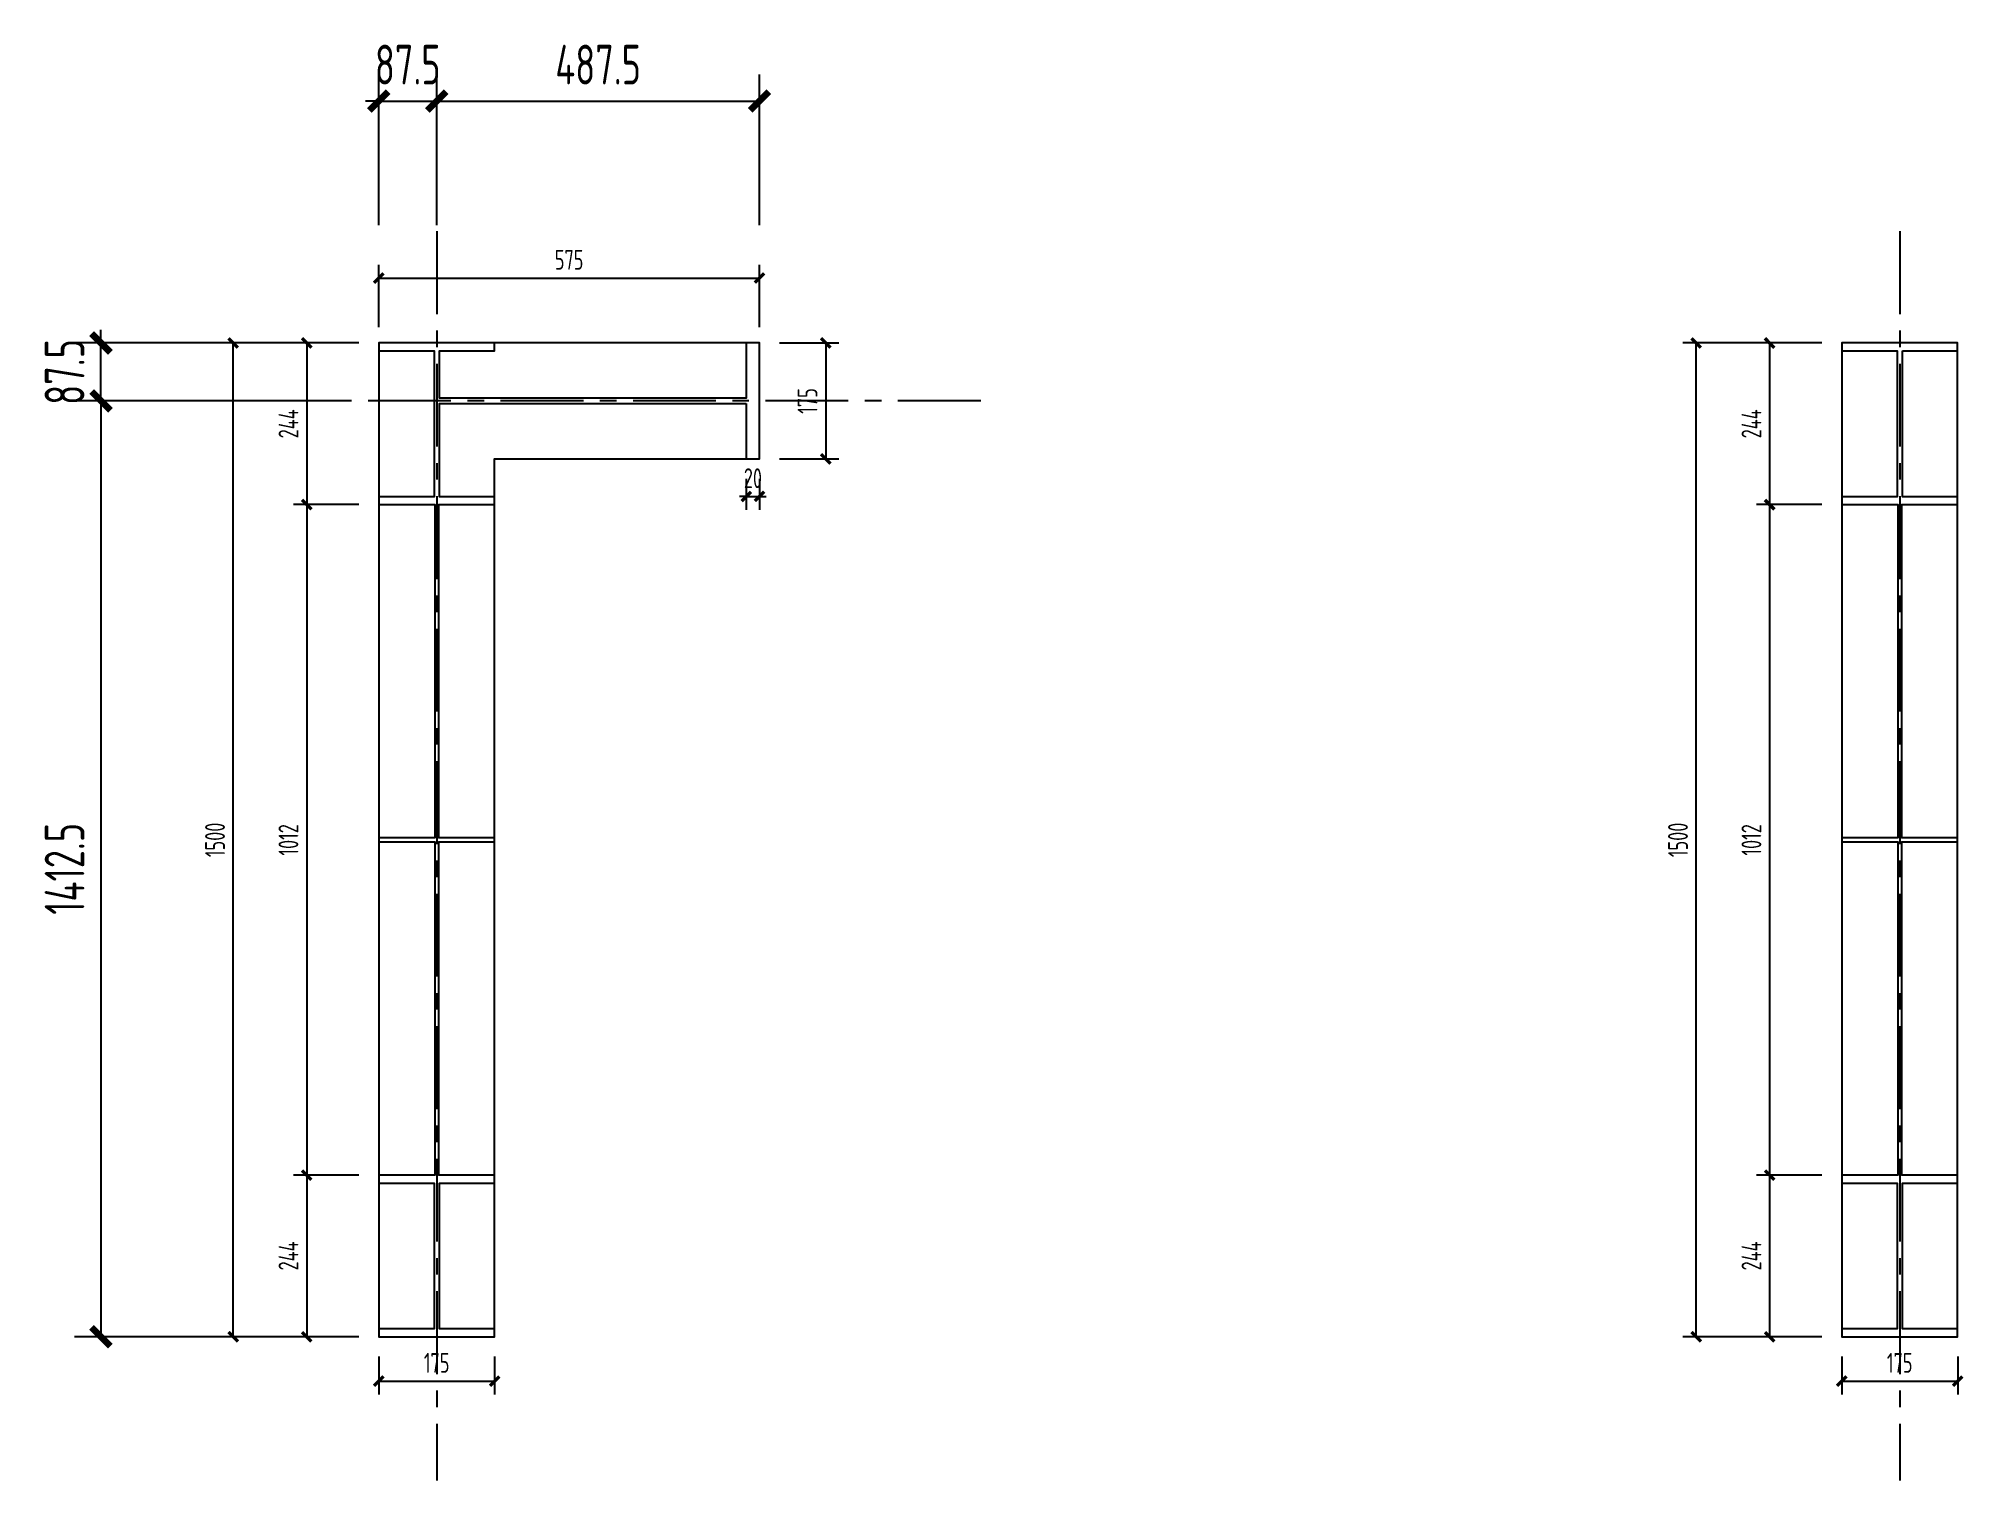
# Model space of a CAD drawing. Extents: x 1148987 to 1151893, y -487037 to -484860.
import ezdxf

# ---------------------------------------------------------------- set-up
doc = ezdxf.new("R2010")
doc.units = 0
doc.header["$LTSCALE"] = 100
doc.linetypes.add('CENTER', pattern=[2, 1.25, -0.25, 0.25, -0.25])
doc.layers.get('0').update_dxf_attribs({"linetype": 'CONTINUOUS'})
doc.layers.get('Defpoints').update_dxf_attribs({"linetype": 'CONTINUOUS'})
for name, color, linetype in [('S-楼板-预制板', 7, 'CONTINUOUS'), ('S-轴网-尺寸', 3, 'CONTINUOUS'), ('S-轴网-轴线', 9, 'CENTER'), ('STXT_XG_THIN', 2, 'CONTINUOUS')]:
    doc.layers.add(name, color=color, linetype=linetype)
doc.styles.add('LZ-注释', font='tssdeng.shx', dxfattribs={"width": 0.7, "bigfont": 'hztxt.shx'})
doc.dimstyles.new('LZ-10', dxfattribs={"dimtxt": 30, "dimasz": 10, "dimexe": 20, "dimexo": 30, "dimgap": 12.5, "dimtad": 1, "dimdec": 0, "dimdsep": 46, "dimtxsty": 'LZ-注释', "dimblk": 'ARCHTICK', "dimcen": 25, "dimclrd": 256, "dimclre": 256, "dimclrt": 7, "dimaunit": 1, "dimadec": 0, "dimazin": 0, "dimtfac": 1, "dimtdec": 0, "dimtix": 1, "dimtmove": 2, "dimatfit": 3, "dimfxl": 1, "dimtolj": 1, "dimtzin": 0, "dimarcsym": 0})
doc.dimstyles.new('LZ-20', dxfattribs={"dimtxt": 60, "dimasz": 20, "dimexe": 40, "dimexo": 60, "dimgap": 25, "dimtad": 1, "dimdec": 0, "dimdsep": 46, "dimtxsty": 'LZ-注释', "dimblk": 'ARCHTICK', "dimcen": 50, "dimclrd": 256, "dimclre": 256, "dimclrt": 7, "dimaunit": 1, "dimadec": 0, "dimazin": 0, "dimtfac": 1, "dimtdec": 0, "dimtix": 1, "dimtmove": 2, "dimatfit": 3, "dimfxl": 1, "dimtolj": 1, "dimtzin": 0, "dimarcsym": 0})

# ---------------------------------------------------------------- blocks, each defined once
blk = doc.blocks.new('_ArchTick')
at = {"color": 0, "linetype": 'ByBlock', "const_width": 0.5}
blk.add_lwpolyline([(-0.71, -0.71), (0.71, 0.71)], dxfattribs=at)
blk = doc.blocks.new('*D1')
at = {"layer": 'Defpoints', "color": 0, "transparency": 16777216}
for p in [(1150075.4, -485221.7), (1149500.4, -485325.8), (1150075.4, -485325.8)]:
    blk.add_point(p, dxfattribs=at)
at = {"layer": 'S-轴网-尺寸', "lineweight": -2, "transparency": 16777216}
for p, q in [((1149500.4, -485295.8), (1149500.4, -485201.7)), ((1149500.4, -485221.7), (1150075.4, -485221.7)), ((1150075.4, -485295.8), (1150075.4, -485201.7))]:
    blk.add_line(p, q, dxfattribs=at)
at = {"layer": 'S-轴网-尺寸', "lineweight": -2, "transparency": 16777216, "xscale": 10, "yscale": 10, "zscale": 10, "rotation": 180}
blk.add_blockref('_ArchTick', (1149500.4, -485221.7), dxfattribs=at)
at = {"layer": 'S-轴网-尺寸', "lineweight": -2, "transparency": 16777216, "xscale": 10, "yscale": 10, "zscale": 10}
blk.add_blockref('_ArchTick', (1150075.4, -485221.7), dxfattribs=at)
at = {"layer": 'S-轴网-尺寸', "color": 7, "transparency": 16777216, "insert": (1149787.9, -485194.2), "char_height": 30, "attachment_point": 5, "style": 'LZ-注释'}
blk.add_mtext('\\A1;575', dxfattribs=at)
blk = doc.blocks.new('*D2')
at = {"layer": 'Defpoints', "color": 0, "transparency": 16777216}
for p in [(1149500.4, -485319.8), (1149391.6, -485563.8), (1149500.4, -485563.8)]:
    blk.add_point(p, dxfattribs=at)
at = {"layer": 'S-轴网-尺寸', "lineweight": -2, "transparency": 16777216}
for p, q in [((1149470.4, -485319.8), (1149371.6, -485319.8)), ((1149391.6, -485319.8), (1149391.6, -485563.8)), ((1149470.4, -485563.8), (1149371.6, -485563.8))]:
    blk.add_line(p, q, dxfattribs=at)
at = {"layer": 'S-轴网-尺寸', "lineweight": -2, "transparency": 16777216, "xscale": 10, "yscale": 10, "zscale": 10}
for p, rotation in [((1149391.6, -485319.8), 90), ((1149391.6, -485563.8), 270)]:
    blk.add_blockref('_ArchTick', p, dxfattribs=dict(at, rotation=rotation))
at = {"layer": 'S-轴网-尺寸', "color": 7, "transparency": 16777216, "insert": (1149364.1, -485441.8), "char_height": 30, "attachment_point": 5, "rotation": 90, "style": 'LZ-注释'}
blk.add_mtext('\\A1;244', dxfattribs=at)
blk = doc.blocks.new('*D3')
at = {"layer": 'Defpoints', "color": 0, "transparency": 16777216}
for p in [(1149500.4, -485563.8), (1149391.6, -486575.8), (1149500.4, -486575.8)]:
    blk.add_point(p, dxfattribs=at)
at = {"layer": 'S-轴网-尺寸', "lineweight": -2, "transparency": 16777216}
for p, q in [((1149470.4, -485563.8), (1149371.6, -485563.8)), ((1149391.6, -485563.8), (1149391.6, -486575.8)), ((1149470.4, -486575.8), (1149371.6, -486575.8))]:
    blk.add_line(p, q, dxfattribs=at)
at = {"layer": 'S-轴网-尺寸', "lineweight": -2, "transparency": 16777216, "xscale": 10, "yscale": 10, "zscale": 10}
for p, rotation in [((1149391.6, -485563.8), 90), ((1149391.6, -486575.8), 270)]:
    blk.add_blockref('_ArchTick', p, dxfattribs=dict(at, rotation=rotation))
at = {"layer": 'S-轴网-尺寸', "color": 7, "transparency": 16777216, "insert": (1149364.1, -486069.8), "char_height": 30, "attachment_point": 5, "rotation": 90, "style": 'LZ-注释'}
blk.add_mtext('\\A1;1012', dxfattribs=at)
blk = doc.blocks.new('*D4')
at = {"layer": 'Defpoints', "color": 0, "transparency": 16777216}
for p in [(1149500.4, -486575.8), (1149391.6, -486819.8), (1149500.4, -486819.8)]:
    blk.add_point(p, dxfattribs=at)
at = {"layer": 'S-轴网-尺寸', "lineweight": -2, "transparency": 16777216}
for p, q in [((1149470.4, -486575.8), (1149371.6, -486575.8)), ((1149391.6, -486575.8), (1149391.6, -486819.8)), ((1149470.4, -486819.8), (1149371.6, -486819.8))]:
    blk.add_line(p, q, dxfattribs=at)
at = {"layer": 'S-轴网-尺寸', "lineweight": -2, "transparency": 16777216, "xscale": 10, "yscale": 10, "zscale": 10}
for p, rotation in [((1149391.6, -486575.8), 90), ((1149391.6, -486819.8), 270)]:
    blk.add_blockref('_ArchTick', p, dxfattribs=dict(at, rotation=rotation))
at = {"layer": 'S-轴网-尺寸', "color": 7, "transparency": 16777216, "insert": (1149364.1, -486697.8), "char_height": 30, "attachment_point": 5, "rotation": 90, "style": 'LZ-注释'}
blk.add_mtext('\\A1;244', dxfattribs=at)
blk = doc.blocks.new('*D5')
at = {"layer": 'Defpoints', "color": 0, "transparency": 16777216}
for p in [(1149280.7, -485319.8), (1149500.4, -485319.8), (1149500.4, -486819.8)]:
    blk.add_point(p, dxfattribs=at)
at = {"layer": 'S-轴网-尺寸', "lineweight": -2, "transparency": 16777216}
for p, q in [((1149470.4, -485319.8), (1149260.7, -485319.8)), ((1149280.7, -486819.8), (1149280.7, -485319.8)), ((1149470.4, -486819.8), (1149260.7, -486819.8))]:
    blk.add_line(p, q, dxfattribs=at)
at = {"layer": 'S-轴网-尺寸', "lineweight": -2, "transparency": 16777216, "xscale": 10, "yscale": 10, "zscale": 10}
for p, rotation in [((1149280.7, -485319.8), 90), ((1149280.7, -486819.8), 270)]:
    blk.add_blockref('_ArchTick', p, dxfattribs=dict(at, rotation=rotation))
at = {"layer": 'S-轴网-尺寸', "color": 7, "transparency": 16777216, "insert": (1149253.2, -486069.8), "char_height": 30, "attachment_point": 5, "rotation": 90, "style": 'LZ-注释'}
blk.add_mtext('\\A1;1500', dxfattribs=at)
blk = doc.blocks.new('*D6')
at = {"layer": 'Defpoints', "color": 0, "transparency": 16777216}
for p in [(1150055.4, -485494.8), (1150075.4, -485494.8), (1150075.4, -485551.4)]:
    blk.add_point(p, dxfattribs=at)
at = {"layer": 'S-轴网-尺寸', "lineweight": -2, "transparency": 16777216}
for p, q in [((1150055.4, -485524.8), (1150055.4, -485571.4)), ((1150075.4, -485524.8), (1150075.4, -485571.4)), ((1150055.4, -485551.4), (1150045.4, -485551.4)), ((1150055.4, -485551.4), (1150075.4, -485551.4)), ((1150075.4, -485551.4), (1150085.4, -485551.4))]:
    blk.add_line(p, q, dxfattribs=at)
at = {"layer": 'S-轴网-尺寸', "lineweight": -2, "transparency": 16777216, "xscale": 10, "yscale": 10, "zscale": 10}
blk.add_blockref('_ArchTick', (1150055.4, -485551.4), dxfattribs=at)
at = {"layer": 'S-轴网-尺寸', "lineweight": -2, "transparency": 16777216, "xscale": 10, "yscale": 10, "zscale": 10, "rotation": 180}
blk.add_blockref('_ArchTick', (1150075.4, -485551.4), dxfattribs=at)
at = {"layer": 'S-轴网-尺寸', "color": 7, "transparency": 16777216, "insert": (1150065.4, -485523.9), "char_height": 30, "attachment_point": 5, "style": 'LZ-注释'}
blk.add_mtext('\\A1;20', dxfattribs=at)
blk = doc.blocks.new('*D7')
at = {"layer": 'Defpoints', "color": 0, "transparency": 16777216}
for p in [(1149500.4, -486819.8), (1149675.4, -486819.8), (1149675.4, -486886.7)]:
    blk.add_point(p, dxfattribs=at)
at = {"layer": 'S-轴网-尺寸', "lineweight": -2, "transparency": 16777216}
for p, q in [((1149500.4, -486849.8), (1149500.4, -486906.7)), ((1149675.4, -486849.8), (1149675.4, -486906.7)), ((1149500.4, -486886.7), (1149675.4, -486886.7))]:
    blk.add_line(p, q, dxfattribs=at)
at = {"layer": 'S-轴网-尺寸', "lineweight": -2, "transparency": 16777216, "xscale": 10, "yscale": 10, "zscale": 10, "rotation": 180}
blk.add_blockref('_ArchTick', (1149500.4, -486886.7), dxfattribs=at)
at = {"layer": 'S-轴网-尺寸', "lineweight": -2, "transparency": 16777216, "xscale": 10, "yscale": 10, "zscale": 10}
blk.add_blockref('_ArchTick', (1149675.4, -486886.7), dxfattribs=at)
at = {"layer": 'S-轴网-尺寸', "color": 7, "transparency": 16777216, "insert": (1149587.9, -486859.2), "char_height": 30, "attachment_point": 5, "style": 'LZ-注释'}
blk.add_mtext('\\A1;175', dxfattribs=at)
blk = doc.blocks.new('*D8')
at = {"layer": 'Defpoints', "color": 0, "transparency": 16777216}
for p in [(1150075.4, -485319.8), (1150075.4, -485494.8), (1150175.3, -485494.8)]:
    blk.add_point(p, dxfattribs=at)
at = {"layer": 'S-轴网-尺寸', "lineweight": -2, "transparency": 16777216}
for p, q in [((1150105.4, -485319.8), (1150195.3, -485319.8)), ((1150175.3, -485319.8), (1150175.3, -485494.8)), ((1150105.4, -485494.8), (1150195.3, -485494.8))]:
    blk.add_line(p, q, dxfattribs=at)
at = {"layer": 'S-轴网-尺寸', "lineweight": -2, "transparency": 16777216, "xscale": 10, "yscale": 10, "zscale": 10}
for p, rotation in [((1150175.3, -485319.8), 90), ((1150175.3, -485494.8), 270)]:
    blk.add_blockref('_ArchTick', p, dxfattribs=dict(at, rotation=rotation))
at = {"layer": 'S-轴网-尺寸', "color": 7, "transparency": 16777216, "insert": (1150147.8, -485407.3), "char_height": 30, "attachment_point": 5, "rotation": 90, "style": 'LZ-注释'}
blk.add_mtext('\\A1;175', dxfattribs=at)
blk = doc.blocks.new('*D9')
at = {"layer": 'Defpoints', "color": 0, "transparency": 16777216}
for p in [(1149500.4, -485407.3), (1149081, -486819.8), (1149500.4, -486819.8)]:
    blk.add_point(p, dxfattribs=at)
at = {"layer": 'S-轴网-尺寸', "lineweight": -2, "transparency": 16777216}
for p, q in [((1149440.4, -485407.3), (1149041, -485407.3)), ((1149081, -485407.3), (1149081, -486819.8)), ((1149440.4, -486819.8), (1149041, -486819.8))]:
    blk.add_line(p, q, dxfattribs=at)
at = {"layer": 'S-轴网-尺寸', "lineweight": -2, "transparency": 16777216, "xscale": 20, "yscale": 20, "zscale": 20}
for p, rotation in [((1149081, -485407.3), 90), ((1149081, -486819.8), 270)]:
    blk.add_blockref('_ArchTick', p, dxfattribs=dict(at, rotation=rotation))
at = {"layer": 'S-轴网-尺寸', "color": 7, "transparency": 16777216, "insert": (1149026, -486113.5), "char_height": 60, "attachment_point": 5, "rotation": 90, "style": 'LZ-注释'}
blk.add_mtext('\\A1;1412.5', dxfattribs=at)
blk = doc.blocks.new('*D10')
at = {"layer": 'Defpoints', "color": 0, "transparency": 16777216}
for p in [(1149081, -485319.8), (1149500.4, -485319.8), (1149500.4, -485407.3)]:
    blk.add_point(p, dxfattribs=at)
at = {"layer": 'S-轴网-尺寸', "lineweight": -2, "transparency": 16777216}
for p, q in [((1149081, -485319.8), (1149081, -485299.8)), ((1149440.4, -485319.8), (1149041, -485319.8)), ((1149081, -485407.3), (1149081, -485319.8)), ((1149440.4, -485407.3), (1149041, -485407.3)), ((1149081, -485407.3), (1149081, -485427.3))]:
    blk.add_line(p, q, dxfattribs=at)
at = {"layer": 'S-轴网-尺寸', "lineweight": -2, "transparency": 16777216, "xscale": 20, "yscale": 20, "zscale": 20}
for p, rotation in [((1149081, -485319.8), 270), ((1149081, -485407.3), 90)]:
    blk.add_blockref('_ArchTick', p, dxfattribs=dict(at, rotation=rotation))
at = {"layer": 'S-轴网-尺寸', "color": 7, "transparency": 16777216, "insert": (1149026, -485363.5), "char_height": 60, "attachment_point": 5, "rotation": 90, "style": 'LZ-注释'}
blk.add_mtext('\\A1;87.5', dxfattribs=at)
blk = doc.blocks.new('*D11')
at = {"layer": 'Defpoints', "color": 0, "transparency": 16777216}
for p in [(1149587.9, -484954.6), (1149500.4, -485201.7), (1149587.9, -485201.7)]:
    blk.add_point(p, dxfattribs=at)
at = {"layer": 'S-轴网-尺寸', "lineweight": -2, "transparency": 16777216}
for p, q in [((1149500.4, -485141.7), (1149500.4, -484914.6)), ((1149587.9, -485141.7), (1149587.9, -484914.6)), ((1149500.4, -484954.6), (1149480.4, -484954.6)), ((1149500.4, -484954.6), (1149587.9, -484954.6)), ((1149587.9, -484954.6), (1149607.9, -484954.6))]:
    blk.add_line(p, q, dxfattribs=at)
at = {"layer": 'S-轴网-尺寸', "lineweight": -2, "transparency": 16777216, "xscale": 20, "yscale": 20, "zscale": 20}
blk.add_blockref('_ArchTick', (1149500.4, -484954.6), dxfattribs=at)
at = {"layer": 'S-轴网-尺寸', "lineweight": -2, "transparency": 16777216, "xscale": 20, "yscale": 20, "zscale": 20, "rotation": 180}
blk.add_blockref('_ArchTick', (1149587.9, -484954.6), dxfattribs=at)
at = {"layer": 'S-轴网-尺寸', "color": 7, "transparency": 16777216, "insert": (1149544.2, -484899.6), "char_height": 60, "attachment_point": 5, "style": 'LZ-注释'}
blk.add_mtext('\\A1;87.5', dxfattribs=at)
blk = doc.blocks.new('*D12')
at = {"layer": 'Defpoints', "color": 0, "transparency": 16777216}
for p in [(1150075.4, -484954.6), (1149587.9, -485201.7), (1150075.4, -485201.7)]:
    blk.add_point(p, dxfattribs=at)
at = {"layer": 'S-轴网-尺寸', "lineweight": -2, "transparency": 16777216}
for p, q in [((1149587.9, -485141.7), (1149587.9, -484914.6)), ((1150075.4, -485141.7), (1150075.4, -484914.6)), ((1149587.9, -484954.6), (1150075.4, -484954.6))]:
    blk.add_line(p, q, dxfattribs=at)
at = {"layer": 'S-轴网-尺寸', "lineweight": -2, "transparency": 16777216, "xscale": 20, "yscale": 20, "zscale": 20, "rotation": 180}
blk.add_blockref('_ArchTick', (1149587.9, -484954.6), dxfattribs=at)
at = {"layer": 'S-轴网-尺寸', "lineweight": -2, "transparency": 16777216, "xscale": 20, "yscale": 20, "zscale": 20}
blk.add_blockref('_ArchTick', (1150075.4, -484954.6), dxfattribs=at)
at = {"layer": 'S-轴网-尺寸', "color": 7, "transparency": 16777216, "insert": (1149831.7, -484899.6), "char_height": 60, "attachment_point": 5, "style": 'LZ-注释'}
blk.add_mtext('\\A1;487.5', dxfattribs=at)
blk = doc.blocks.new('*D13')
at = {"layer": 'Defpoints', "color": 0, "transparency": 16777216}
for p in [(1151709.6, -485319.8), (1151600.7, -485563.8), (1151709.6, -485563.8)]:
    blk.add_point(p, dxfattribs=at)
at = {"layer": 'S-轴网-尺寸', "lineweight": -2, "transparency": 16777216}
for p, q in [((1151679.6, -485319.8), (1151580.7, -485319.8)), ((1151600.7, -485319.8), (1151600.7, -485563.8)), ((1151679.6, -485563.8), (1151580.7, -485563.8))]:
    blk.add_line(p, q, dxfattribs=at)
at = {"layer": 'S-轴网-尺寸', "lineweight": -2, "transparency": 16777216, "xscale": 10, "yscale": 10, "zscale": 10}
for p, rotation in [((1151600.7, -485319.8), 90), ((1151600.7, -485563.8), 270)]:
    blk.add_blockref('_ArchTick', p, dxfattribs=dict(at, rotation=rotation))
at = {"layer": 'S-轴网-尺寸', "color": 7, "transparency": 16777216, "insert": (1151573.2, -485441.8), "char_height": 30, "attachment_point": 5, "rotation": 90, "style": 'LZ-注释'}
blk.add_mtext('\\A1;244', dxfattribs=at)
blk = doc.blocks.new('*D14')
at = {"layer": 'Defpoints', "color": 0, "transparency": 16777216}
for p in [(1151709.6, -485563.8), (1151600.7, -486575.8), (1151709.6, -486575.8)]:
    blk.add_point(p, dxfattribs=at)
at = {"layer": 'S-轴网-尺寸', "lineweight": -2, "transparency": 16777216}
for p, q in [((1151679.6, -485563.8), (1151580.7, -485563.8)), ((1151600.7, -485563.8), (1151600.7, -486575.8)), ((1151679.6, -486575.8), (1151580.7, -486575.8))]:
    blk.add_line(p, q, dxfattribs=at)
at = {"layer": 'S-轴网-尺寸', "lineweight": -2, "transparency": 16777216, "xscale": 10, "yscale": 10, "zscale": 10}
for p, rotation in [((1151600.7, -485563.8), 90), ((1151600.7, -486575.8), 270)]:
    blk.add_blockref('_ArchTick', p, dxfattribs=dict(at, rotation=rotation))
at = {"layer": 'S-轴网-尺寸', "color": 7, "transparency": 16777216, "insert": (1151573.2, -486069.8), "char_height": 30, "attachment_point": 5, "rotation": 90, "style": 'LZ-注释'}
blk.add_mtext('\\A1;1012', dxfattribs=at)
blk = doc.blocks.new('*D15')
at = {"layer": 'Defpoints', "color": 0, "transparency": 16777216}
for p in [(1151709.6, -486575.8), (1151600.7, -486819.8), (1151709.6, -486819.8)]:
    blk.add_point(p, dxfattribs=at)
at = {"layer": 'S-轴网-尺寸', "lineweight": -2, "transparency": 16777216}
for p, q in [((1151679.6, -486575.8), (1151580.7, -486575.8)), ((1151600.7, -486575.8), (1151600.7, -486819.8)), ((1151679.6, -486819.8), (1151580.7, -486819.8))]:
    blk.add_line(p, q, dxfattribs=at)
at = {"layer": 'S-轴网-尺寸', "lineweight": -2, "transparency": 16777216, "xscale": 10, "yscale": 10, "zscale": 10}
for p, rotation in [((1151600.7, -486575.8), 90), ((1151600.7, -486819.8), 270)]:
    blk.add_blockref('_ArchTick', p, dxfattribs=dict(at, rotation=rotation))
at = {"layer": 'S-轴网-尺寸', "color": 7, "transparency": 16777216, "insert": (1151573.2, -486697.8), "char_height": 30, "attachment_point": 5, "rotation": 90, "style": 'LZ-注释'}
blk.add_mtext('\\A1;244', dxfattribs=at)
blk = doc.blocks.new('*D16')
at = {"layer": 'Defpoints', "color": 0, "transparency": 16777216}
for p in [(1151489.8, -485319.8), (1151709.6, -485319.8), (1151709.6, -486819.8)]:
    blk.add_point(p, dxfattribs=at)
at = {"layer": 'S-轴网-尺寸', "lineweight": -2, "transparency": 16777216}
for p, q in [((1151679.6, -485319.8), (1151469.8, -485319.8)), ((1151489.8, -486819.8), (1151489.8, -485319.8)), ((1151679.6, -486819.8), (1151469.8, -486819.8))]:
    blk.add_line(p, q, dxfattribs=at)
at = {"layer": 'S-轴网-尺寸', "lineweight": -2, "transparency": 16777216, "xscale": 10, "yscale": 10, "zscale": 10}
for p, rotation in [((1151489.8, -485319.8), 90), ((1151489.8, -486819.8), 270)]:
    blk.add_blockref('_ArchTick', p, dxfattribs=dict(at, rotation=rotation))
at = {"layer": 'S-轴网-尺寸', "color": 7, "transparency": 16777216, "insert": (1151462.3, -486069.8), "char_height": 30, "attachment_point": 5, "rotation": 90, "style": 'LZ-注释'}
blk.add_mtext('\\A1;1500', dxfattribs=at)
blk = doc.blocks.new('*D17')
at = {"layer": 'Defpoints', "color": 0, "transparency": 16777216}
for p in [(1151709.6, -486819.8), (1151884.6, -486819.8), (1151884.6, -486886.7)]:
    blk.add_point(p, dxfattribs=at)
at = {"layer": 'S-轴网-尺寸', "lineweight": -2, "transparency": 16777216}
for p, q in [((1151709.6, -486849.8), (1151709.6, -486906.7)), ((1151884.6, -486849.8), (1151884.6, -486906.7)), ((1151709.6, -486886.7), (1151884.6, -486886.7))]:
    blk.add_line(p, q, dxfattribs=at)
at = {"layer": 'S-轴网-尺寸', "lineweight": -2, "transparency": 16777216, "xscale": 10, "yscale": 10, "zscale": 10, "rotation": 180}
blk.add_blockref('_ArchTick', (1151709.6, -486886.7), dxfattribs=at)
at = {"layer": 'S-轴网-尺寸', "lineweight": -2, "transparency": 16777216, "xscale": 10, "yscale": 10, "zscale": 10}
blk.add_blockref('_ArchTick', (1151884.6, -486886.7), dxfattribs=at)
at = {"layer": 'S-轴网-尺寸', "color": 7, "transparency": 16777216, "insert": (1151797.1, -486859.2), "char_height": 30, "attachment_point": 5, "style": 'LZ-注释'}
blk.add_mtext('\\A1;175', dxfattribs=at)

msp = doc.modelspace()

# ---------------------------------------------------------------- linework, layer by layer
at = {"layer": 'S-楼板-预制板'}
for points in [[(1150075.43, -485319.8), (1149500.43, -485319.8), (1149500.43, -486819.8), (1149675.43, -486819.8), (1149675.43, -485494.8), (1150075.43, -485494.8)], [(1151884.57, -485319.8), (1151709.57, -485319.8), (1151709.57, -486819.8), (1151884.57, -486819.8)]]:
    msp.add_lwpolyline(points, close=True, dxfattribs=at)
at = {"layer": 'S-轴网-轴线'}
for p, q in [((1149587.93, -485151.03), (1149587.93, -487036.73)), ((1151797.07, -485151.03), (1151797.07, -487036.73)), ((1150409.37, -485407.3), (1149154.31, -485407.3))]:
    msp.add_line(p, q, dxfattribs=at)
at = {"layer": 'STXT_XG_THIN'}
for points in [[(1150055.43, -485411.3), (1150055.43, -485494.8), (1150075.43, -485494.8), (1150075.43, -485319.8), (1150055.43, -485319.8), (1150055.43, -485403.3), (1149591.93, -485403.3), (1149591.93, -485331.8), (1149675.43, -485331.8), (1149675.43, -485319.8), (1149500.43, -485319.8), (1149500.43, -485331.8), (1149583.93, -485331.8), (1149583.93, -485551.8), (1149500.43, -485551.8), (1149500.43, -485563.8), (1149584.93, -485563.8), (1149584.93, -486066.8), (1149500.43, -486066.8), (1149500.43, -486072.8), (1149584.93, -486072.8), (1149584.93, -486575.8), (1149500.43, -486575.8), (1149500.43, -486587.8), (1149583.93, -486587.8), (1149583.93, -486807.8), (1149500.43, -486807.8), (1149500.43, -486819.8), (1149675.43, -486819.8), (1149675.43, -486807.8), (1149591.93, -486807.8), (1149591.93, -486587.8), (1149675.43, -486587.8), (1149675.43, -486575.8), (1149590.93, -486575.8), (1149590.93, -486072.8), (1149675.43, -486072.8), (1149675.43, -486066.8), (1149590.93, -486066.8), (1149590.93, -485563.8), (1149675.43, -485563.8), (1149675.43, -485551.8), (1149591.93, -485551.8), (1149591.93, -485411.3)], [(1151801.07, -485331.8), (1151884.57, -485331.8), (1151884.57, -485319.8), (1151709.57, -485319.8), (1151709.57, -485331.8), (1151793.07, -485331.8), (1151793.07, -485551.8), (1151709.57, -485551.8), (1151709.57, -485563.8), (1151794.07, -485563.8), (1151794.07, -486066.8), (1151709.57, -486066.8), (1151709.57, -486072.8), (1151794.07, -486072.8), (1151794.07, -486575.8), (1151709.57, -486575.8), (1151709.57, -486587.8), (1151793.07, -486587.8), (1151793.07, -486807.8), (1151709.57, -486807.8), (1151709.57, -486819.8), (1151884.57, -486819.8), (1151884.57, -486807.8), (1151801.07, -486807.8), (1151801.07, -486587.8), (1151884.57, -486587.8), (1151884.57, -486575.8), (1151800.07, -486575.8), (1151800.07, -486072.8), (1151884.57, -486072.8), (1151884.57, -486066.8), (1151800.07, -486066.8), (1151800.07, -485563.8), (1151884.57, -485563.8), (1151884.57, -485551.8), (1151801.07, -485551.8)]]:
    msp.add_lwpolyline(points, close=True, dxfattribs=at)

# ---------------------------------------------------------------- dimensions: what is measured, and where the dimension line sits
at = {"layer": 'S-轴网-尺寸'}
for base, p1, p2, dimstyle, override, picture, middle in [((1149587.93, -484954.58), (1149500.43, -485201.72), (1149587.93, -485201.72), 'LZ-20', {"dimdec": 1}, '*D11', (1149544.18, -484899.58)), ((1150075.43, -484954.58), (1149587.93, -485201.72), (1150075.43, -485201.72), 'LZ-20', {"dimdec": 1}, '*D12', (1149831.68, -484899.58)), ((1150075.43, -485221.72), (1149500.43, -485325.8), (1150075.43, -485325.8), 'LZ-10', {"dimfxlon": 1}, '*D1', (1149787.93, -485194.22)), ((1150075.43, -485551.4), (1150055.43, -485494.8), (1150075.43, -485494.8), 'LZ-10', {"dimfxlon": 1}, '*D6', (1150065.43, -485523.9)), ((1149675.43, -486886.69), (1149500.43, -486819.8), (1149675.43, -486819.8), 'LZ-10', {"dimfxlon": 1}, '*D7', (1149587.93, -486859.19)), ((1151884.57, -486886.69), (1151709.57, -486819.8), (1151884.57, -486819.8), 'LZ-10', {"dimfxlon": 1}, '*D17', (1151797.07, -486859.19))]:
    dim = msp.add_linear_dim(base=base, p1=p1, p2=p2, dimstyle=dimstyle, override=override, dxfattribs=at)
    dim.commit()
    dim.dimension.update_dxf_attribs({"geometry": picture, "text_midpoint": middle})
for base, p1, p2, dimstyle, override, picture, middle in [((1149081.01, -485319.8), (1149500.43, -485407.3), (1149500.43, -485319.8), 'LZ-20', {"dimdec": 1}, '*D10', (1149026.01, -485363.55)), ((1149280.7, -485319.8), (1149500.43, -486819.8), (1149500.43, -485319.8), 'LZ-10', {"dimfxlon": 1}, '*D5', (1149253.2, -486069.8)), ((1149391.55, -485563.8), (1149500.43, -485319.8), (1149500.43, -485563.8), 'LZ-10', {"dimfxlon": 1}, '*D2', (1149364.05, -485441.8)), ((1150175.26, -485494.8), (1150075.43, -485319.8), (1150075.43, -485494.8), 'LZ-10', {"dimfxlon": 1}, '*D8', (1150147.76, -485407.3)), ((1151489.84, -485319.8), (1151709.57, -486819.8), (1151709.57, -485319.8), 'LZ-10', {"dimfxlon": 1}, '*D16', (1151462.34, -486069.8)), ((1151600.69, -485563.8), (1151709.57, -485319.8), (1151709.57, -485563.8), 'LZ-10', {"dimfxlon": 1}, '*D13', (1151573.19, -485441.8)), ((1149081.01, -486819.8), (1149500.43, -485407.3), (1149500.43, -486819.8), 'LZ-20', {"dimdec": 1}, '*D9', (1149026.01, -486113.55)), ((1149391.55, -486575.8), (1149500.43, -485563.8), (1149500.43, -486575.8), 'LZ-10', {"dimfxlon": 1}, '*D3', (1149364.05, -486069.8)), ((1151600.69, -486575.8), (1151709.57, -485563.8), (1151709.57, -486575.8), 'LZ-10', {"dimfxlon": 1}, '*D14', (1151573.19, -486069.8)), ((1149391.55, -486819.8), (1149500.43, -486575.8), (1149500.43, -486819.8), 'LZ-10', {"dimfxlon": 1}, '*D4', (1149364.05, -486697.8)), ((1151600.69, -486819.8), (1151709.57, -486575.8), (1151709.57, -486819.8), 'LZ-10', {"dimfxlon": 1}, '*D15', (1151573.19, -486697.8))]:
    dim = msp.add_linear_dim(base=base, p1=p1, p2=p2, angle=90, dimstyle=dimstyle, override=override, dxfattribs=at)
    dim.commit()
    dim.dimension.update_dxf_attribs({"geometry": picture, "text_midpoint": middle})

doc.saveas('drawing.dxf')
